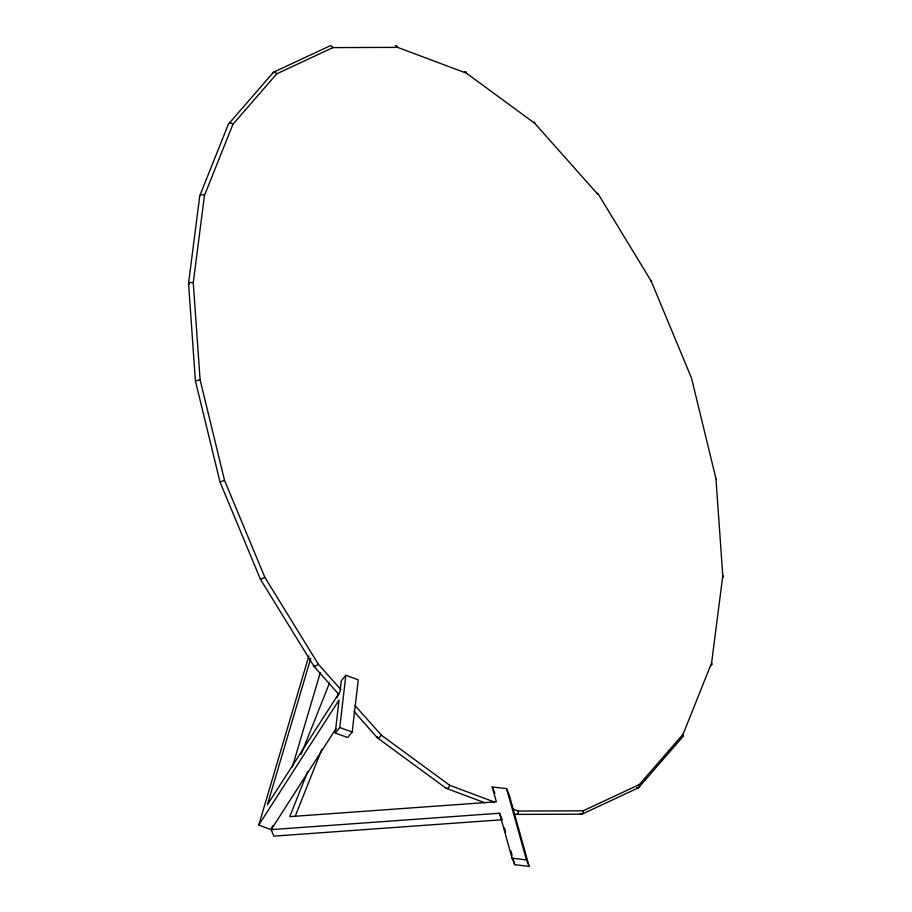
<?xml version="1.0" encoding="UTF-8"?>
<svg xmlns="http://www.w3.org/2000/svg" width="912" height="912" viewBox="0 0 912 912"><rect width="100%" height="100%" fill="white"/><g stroke="black" fill="none" stroke-linecap="round" stroke-linejoin="round"><path stroke-width="1.37" d="M314.321 665.851L314.252 666.74L338.819 694.385M513.148 809.069L518.438 811.053L583.144 810.825L639.312 784.594L683.122 734.149L711.599 662.91L722.794 575.757L715.943 478.618L691.513 378.104L651.179 281.078L597.748 193.264L596.596 193.355M310.707 658.544L267.398 804.737L340.028 691.649L341.293 680.762L345.853 675.268L358.256 679.828L352.18 732.051L347.62 737.546L335.217 732.986L339.047 700.04L258.757 825.064L271.16 829.635L499.537 813.23L502.227 819.74L273.851 836.133L271.16 829.635L272.734 825.668M335.217 732.986L339.777 727.491L345.853 675.268M332.903 47.606L331.717 46.022L330.041 45.828L273.497 72.23L228.399 124.18L199.785 195.749L188.545 283.313L195.419 380.92L219.963 481.912L260.49 579.394L314.252 666.74L318.368 664.278L264.868 577.353L224.523 480.328L200.104 379.814L193.253 282.674L204.448 195.51L232.925 124.283L276.735 73.838L332.903 47.606L397.598 47.378L466.42 73.177L534.66 123.234L597.679 194.153M518.438 811.053L518.141 813.094L516.83 814.405L515.28 814.211M258.757 825.064L308.883 655.876M292.353 766.946L320.283 672.68M355.053 705.557L381.387 735.197L449.627 785.255L449 787.17L447.553 788.435L446.139 788.287L377.568 737.99L353.947 711.406M301.108 754.338L329.494 682.997M307.652 771.689L289.777 816.628L496.356 801.796L492.206 786.942L506.593 788.641L509.284 795.15L529.142 866.4L514.767 864.69L512.077 858.192L499.537 813.23M337.098 697.691L338.671 693.724M295.1 816.525L321.913 749.128M381.387 735.197L378.845 738.036L377.568 737.99L377.34 736.771M271.16 829.635L336.152 728.414M260.821 578.926L260.49 579.394L264.868 577.353M651.179 281.078L651.51 280.611L650.461 280.873M272.426 73.484L273.497 72.23L275.276 72.379L276.735 73.838M199.785 195.749L200.72 194.735L202.646 194.632L204.448 195.51M711.28 665.27L712.215 664.255L711.599 662.91M722.555 577.535L723.455 576.692L722.794 575.757M195.419 380.92L200.104 379.814M224.523 480.328L220.487 481.901M516.83 814.405L581.959 814.177L638.503 787.774L683.601 735.824L683.122 734.149M229.379 123.017L231.26 123.063L232.925 124.283M636.724 787.626L638.503 787.774L639.574 786.509L639.312 784.594M464.447 71.569L465.861 71.717L466.42 73.177M580.283 813.983L581.959 814.177L583.144 812.866L583.144 810.825M512.077 858.192L526.452 859.891L529.142 866.4M395.17 45.6L396.72 45.794L397.598 47.378M193.253 282.674L189.445 282.469L188.545 283.313L189.206 284.248M339.777 727.491L352.18 732.051M449.627 785.255L494.623 802.115M446.139 788.287L484.694 802.742M715.943 478.618L716.581 479.085M318.368 664.278L340.94 689.677M492.206 786.942L494.897 793.451M506.593 788.641L526.452 859.891M504.507 827.914L505.647 832.006M510.971 851.078L512.099 855.16M513.239 859.241L514.767 864.69M534.432 122.014L534.66 123.234"/></g></svg>
